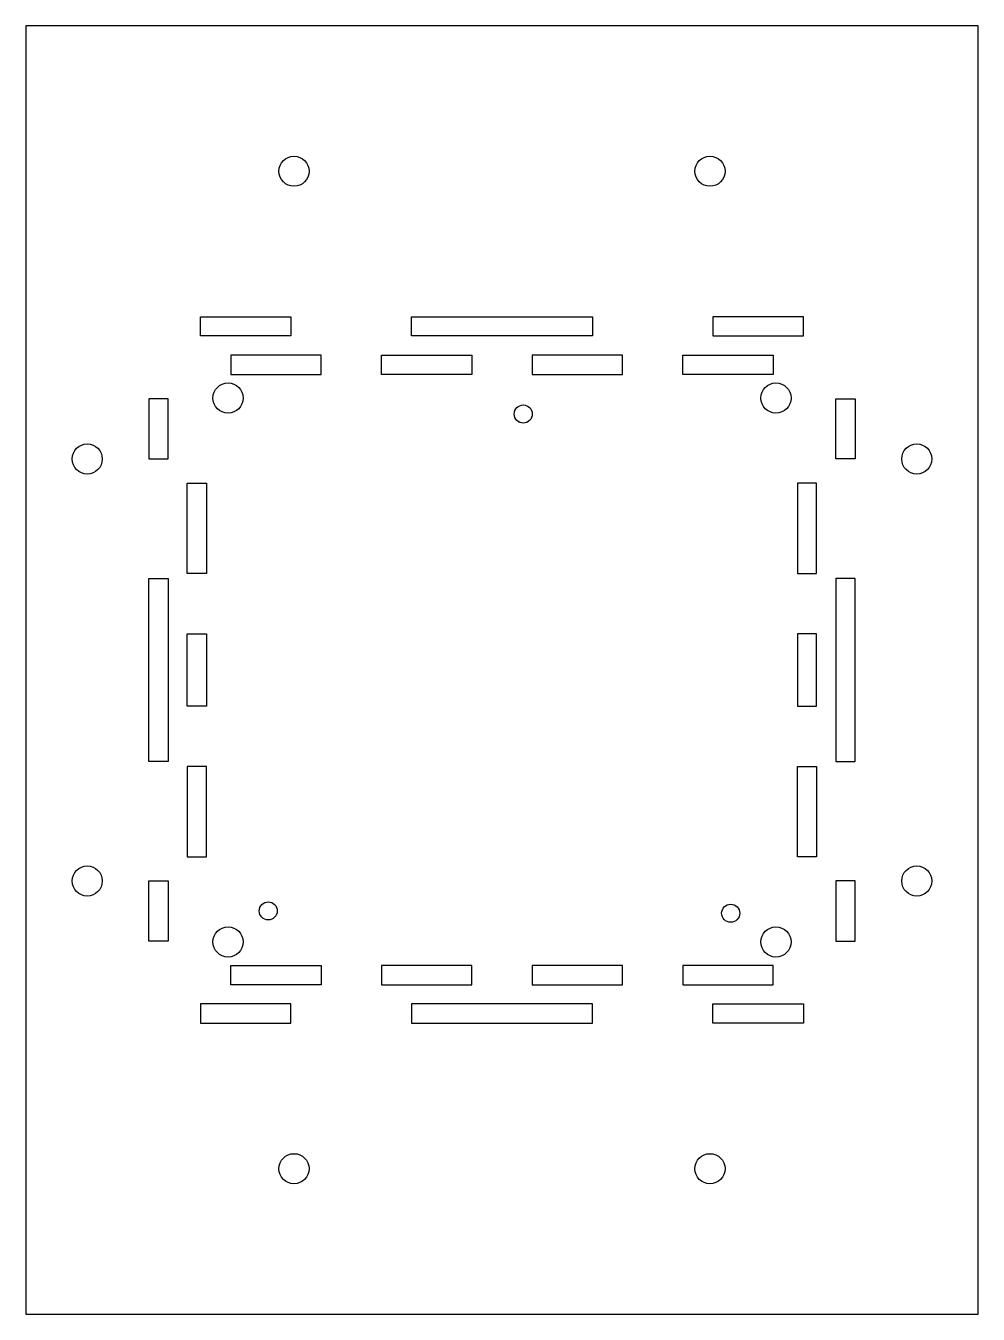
# Model space of a CAD drawing. Header units: millimetres. Extents: x 75 to 233, y -9 to 204.
import ezdxf

# ---------------------------------------------------------------- set-up
doc = ezdxf.new("R2010")
doc.units = ezdxf.units.MM
doc.layers.get('0').update_dxf_attribs({"linetype": 'CONTINUOUS'})

msp = doc.modelspace()

# ---------------------------------------------------------------- linework, layer by layer
for points in [[(233.16, 204.24), (75.16, 204.24), (75.16, -9.48), (233.16, -9.48)], [(104.16, 155.98), (119.16, 155.98), (119.16, 152.78), (104.16, 152.78)], [(169.16, 152.78), (139.16, 152.78), (139.16, 155.98), (169.16, 155.98)], [(189.16, 155.98), (189.16, 152.78), (204.16, 152.78), (204.16, 155.98)], [(124.16, 149.58), (109.16, 149.58), (109.16, 146.38), (124.16, 146.38)], [(134.16, 146.38), (134.16, 149.58), (149.16, 149.58), (149.16, 146.38)], [(174.16, 146.38), (174.16, 149.58), (159.16, 149.58), (159.16, 146.38)], [(184.16, 149.58), (199.16, 149.58), (199.16, 146.38), (184.16, 146.38)], [(98.76, 132.38), (98.76, 142.38), (95.56, 142.38), (95.56, 132.38)], [(212.76, 142.38), (212.76, 132.38), (209.56, 132.38), (209.56, 142.38)], [(105.16, 128.38), (105.16, 113.38), (101.96, 113.38), (101.96, 128.38)], [(203.16, 128.38), (203.16, 113.38), (206.36, 113.38), (206.36, 128.38)], [(95.56, 82.18), (95.56, 112.58), (98.76, 112.58), (98.76, 82.18)], [(209.56, 82.18), (212.76, 82.18), (212.76, 112.58), (209.56, 112.58)], [(101.96, 103.38), (105.16, 103.38), (105.16, 97.38), (105.16, 91.38), (101.96, 91.38)], [(203.16, 103.38), (203.16, 97.38), (203.16, 91.38), (206.36, 91.38), (206.36, 103.38)], [(105.16, 66.38), (105.16, 81.38), (101.96, 81.38), (101.96, 66.38)], [(203.16, 66.38), (203.16, 81.38), (206.36, 81.38), (206.36, 66.38)], [(98.76, 62.38), (98.76, 52.38), (95.56, 52.38), (95.56, 62.38)], [(209.56, 62.38), (209.56, 52.38), (212.76, 52.38), (212.76, 62.38)], [(124.16, 45.18), (109.16, 45.18), (109.16, 48.38), (124.16, 48.38)], [(134.16, 48.38), (134.16, 45.18), (149.16, 45.18), (149.16, 48.38)], [(174.16, 48.38), (159.16, 48.38), (159.16, 45.18), (174.16, 45.18)], [(199.16, 48.38), (184.16, 48.38), (184.16, 45.18), (199.16, 45.18)], [(119.16, 38.78), (119.16, 41.98), (104.16, 41.98), (104.16, 38.78)], [(169.16, 38.78), (169.16, 41.98), (139.16, 41.98), (139.16, 38.78)], [(204.16, 38.78), (189.16, 38.78), (189.16, 41.98), (204.16, 41.98)]]:
    msp.add_lwpolyline(points, close=True)
for centre, radius in [((119.66, 180.11), 2.5), ((188.66, 180.11), 2.5), ((108.72, 142.49), 2.5), ((199.61, 142.49), 2.5), ((157.68, 139.84), 1.5), ((85.36, 132.38), 2.5), ((222.97, 132.38), 2.5), ((85.36, 62.38), 2.5), ((222.97, 62.38), 2.5), ((115.39, 57.42), 1.5), ((192.1, 57.03), 1.5), ((108.72, 52.27), 2.5), ((199.61, 52.27), 2.5), ((119.66, 14.65), 2.5), ((188.66, 14.65), 2.5)]:
    msp.add_circle(centre, radius)

doc.saveas('drawing.dxf')
